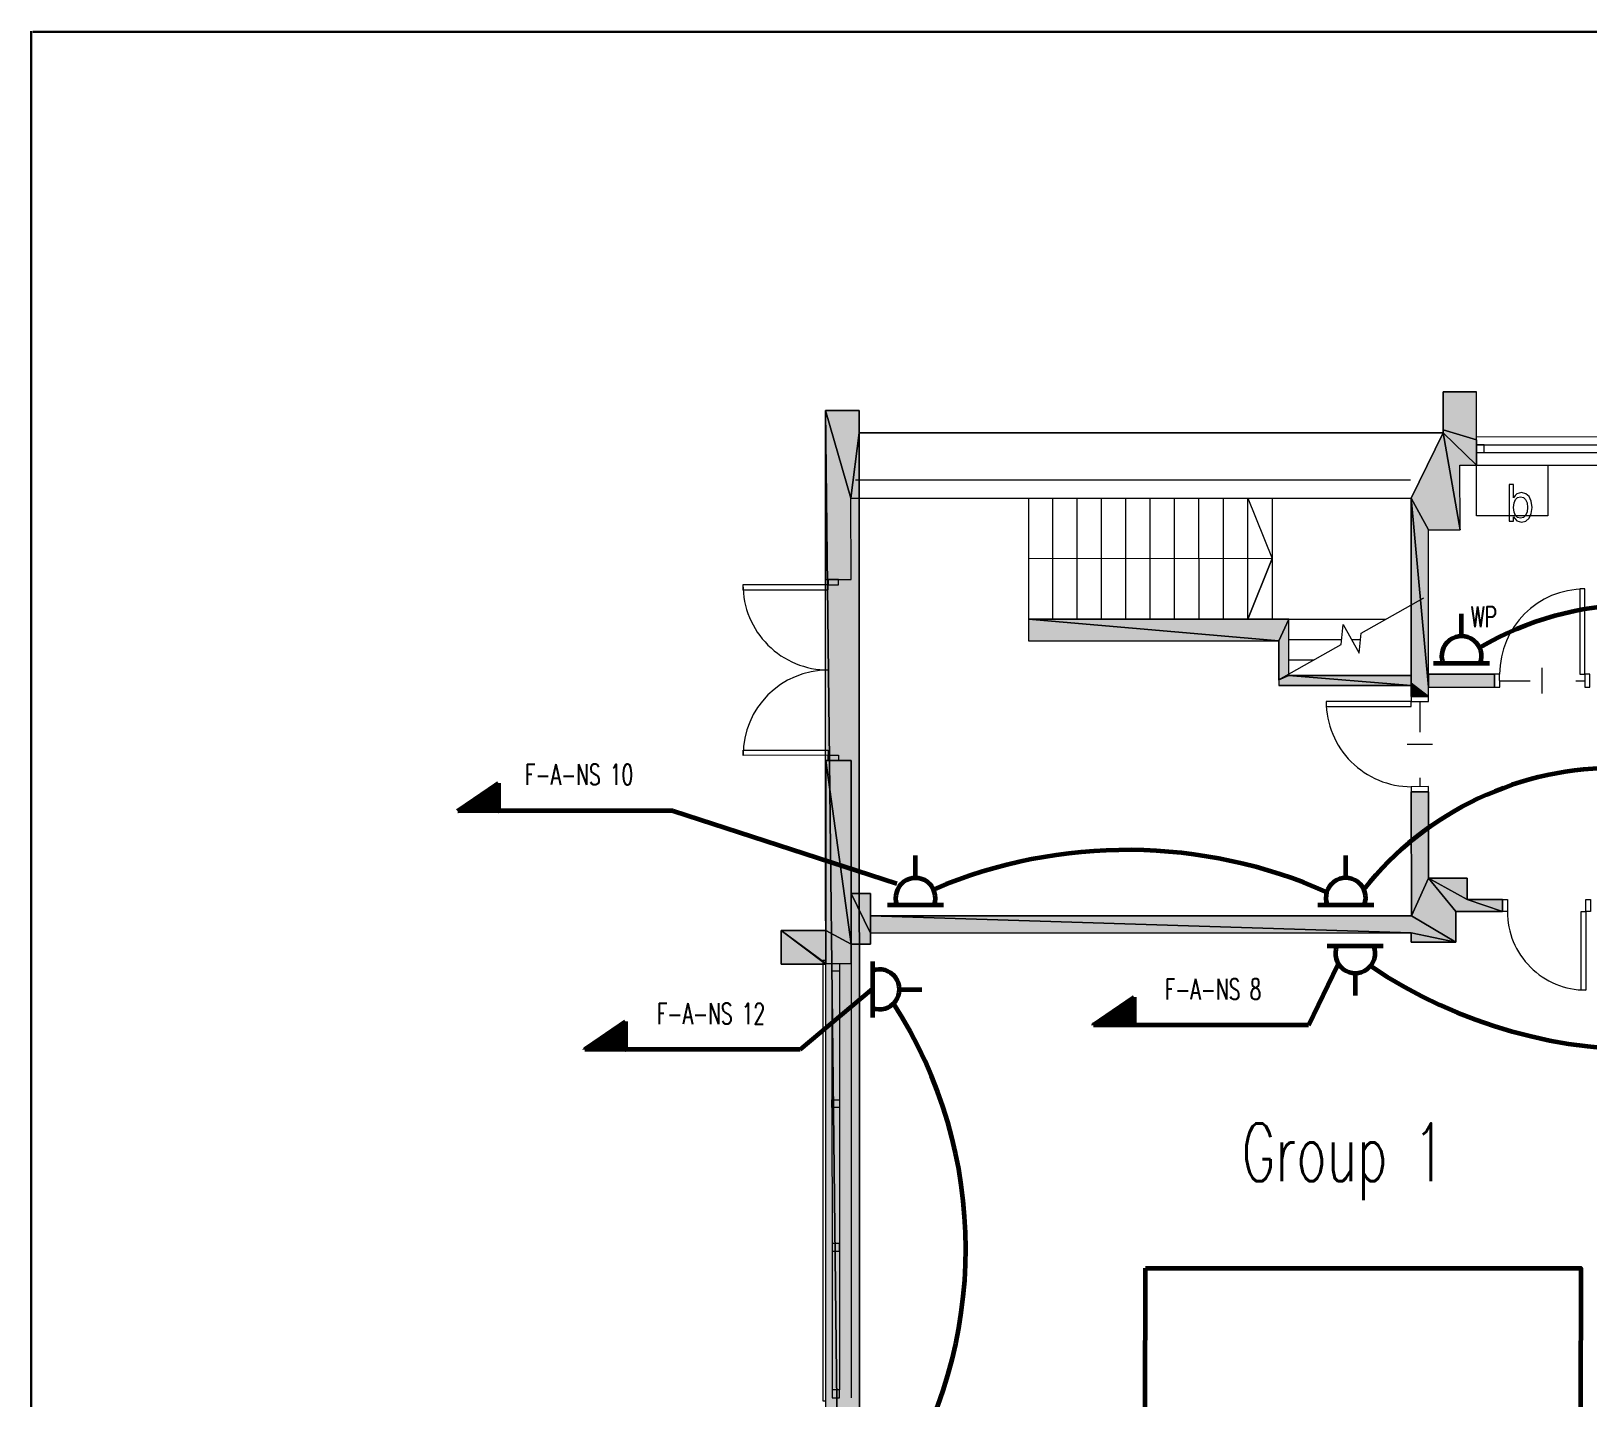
# Model space of a CAD drawing. Extents: x 96344 to 218910, y 99815 to 249769.
# Drawn here: x 96441 to 111768, y 122529 to 135983 of the extents above; entities that cross this region are included whole.
import ezdxf

# ---------------------------------------------------------------- set-up
doc = ezdxf.new("R2010")
doc.units = 0
doc.header["$LTSCALE"] = 25
doc.header["$MEASUREMENT"] = 0
doc.linetypes.add('DASHSPACE', pattern=[30, 12, -18])
for name, color, linetype, lineweight in [('frame', 170, 'Continuous', 30), ('sockets', 1, 'Continuous', 60), ('wiring', 3, 'Continuous', 60), ('www.cadblocksfree.com', 7, 'Continuous', 9)]:
    doc.layers.add(name, color=color, linetype=linetype, lineweight=lineweight)
doc.layers.add('TEXT', color=3, linetype='Continuous')
doc.styles.add('ROMDIM', font='romans.shx', dxfattribs={"width": 0.65})

# ---------------------------------------------------------------- blocks, each defined once
blk = doc.blocks.new('E-S03')
at = {"layer": 'sockets', "color": 4, "linetype": 'Continuous'}
blk.add_line((-2.853041976538851e-10, 303.5822377014583), (-2.853041976538851e-10, 483.5822377014583), dxfattribs=at)
at = {"layer": 'sockets', "color": 0, "linetype": 'Continuous'}
blk.add_line((-224.9223381104705, 87.58223770145833), (224.9223381104587, 87.58223770145833), dxfattribs=at)
blk.add_arc((-2.853041976538851e-10, 143.5348527414734), 160.0473849599849, 339.5371298926158, 200.4628701073836, dxfattribs=at)
blk = doc.blocks.new('power switch')
at = {"layer": 'sockets', "xscale": 1.225727712499896, "yscale": 1.22572771995423, "zscale": 1.225727718463246, "rotation": 270}
blk.add_blockref('E-S03', (104738.9575617199, 126550.3999091191), dxfattribs=at)
blk = doc.blocks.new('arrow')
at = {"layer": 'wiring'}
h = blk.add_hatch(dxfattribs=at)
h.set_pattern_fill('ANSI32', color=256, scale=0.3)
h.set_pattern_definition([(44.99999999999999, (85400.4857422406, 84737.41811005224), (-0.07954951288348659, 0.07954951288348658), []), (44.99999999999999, (85400.53877524911, 84737.41811005224), (-0.07954951288348659, 0.07954951288348658), [])])
h.paths.add_polyline_path([(121691.3934345346, 121323.8374479945), (121291.6910935773, 121050.7278367757), (121691.3934345346, 121050.7278367757)])
for p, q in [((123694.2610722184, 121638.9638996161), (123410.262001876, 121050.7278367757)), ((121291.6910935773, 121050.7278367757), (121691.3934345346, 121323.8374479945)), ((121691.3934345346, 121323.8374479945), (121691.3934345346, 121050.6798502934)), ((123410.5861186952, 121050.7278367757), (121291.6910935773, 121050.7278367757))]:
    blk.add_line(p, q, dxfattribs=at)

msp = doc.modelspace()

# ---------------------------------------------------------------- hatches: boundary and pattern name
at = {"layer": 'wiring'}
h = msp.add_hatch(dxfattribs=at)
h.set_pattern_fill('ANSI32', color=256, scale=0.3)
h.set_pattern_definition([(44.99999999999999, (64750.72924611422, 91993.18217819737), (-0.07954951288348659, 0.07954951288348658), []), (44.99999999999999, (64750.78227912272, 91993.18217819737), (-0.07954951288348659, 0.07954951288348658), [])])
h.paths.add_polyline_path([(101041.6369384082, 128579.6015161396), (100641.9345974509, 128306.4919049208), (101041.6369384082, 128306.4919049208)])
h = msp.add_hatch(dxfattribs=at)
h.set_pattern_fill('ANSI32', color=256, scale=0.3)
h.set_pattern_definition([(44.99999999999999, (66000.4709784536, 89645.92934717139), (-0.07954951288348659, 0.07954951288348658), []), (44.99999999999999, (66000.5240114621, 89645.92934717139), (-0.07954951288348659, 0.07954951288348658), [])])
h.paths.add_polyline_path([(102291.3786707476, 126232.3486851136), (101891.6763297903, 125959.2390738948), (102291.3786707476, 125959.2690424313)])

# ---------------------------------------------------------------- linework, layer by layer
at = {"layer": 'frame', "lineweight": 30}
for p, q in [((96440.68291953005, 135982.8086686466), (96440.68291953005, 99814.53880783383)), ((154478.086888988, 135975.9558889229), (96458.01699147091, 135975.9558889043))]:
    msp.add_line(p, q, dxfattribs=at)
at = {"layer": 'wiring'}
for p, q in [((100641.9345974509, 128306.4919049208), (101041.6369384082, 128579.6015161396)), ((101041.6369384082, 128579.6015161396), (101041.6369384082, 128306.4439184386)), ((102760.8296225689, 128306.4919049208), (100641.9345974509, 128306.4919049208)), ((102760.7962929754, 128306.5032625084), (104964.1908756546, 127591.5163590705)), ((104724.333916299, 126555.0100418709), (104012.2123579213, 125959.3858980032)), ((101891.6763297903, 125959.2390738948), (102291.3786707476, 126232.3486851136)), ((102291.3786707476, 126232.3486851136), (102291.3786707476, 125959.1910874126)), ((104012.312289818, 125959.3980731039), (101891.6763297903, 125959.2390738948))]:
    msp.add_line(p, q, dxfattribs=at)
for centre, radius, start, end in [((112230.0342756268, 127354.3686131541), 2978.566620601824, 59.27243858155636, 120.8727544858439), ((112033.1188048026, 125575.6791743778), 3153.5006733551, 88.92308220840584, 141.6098583315735), ((107232.0809970115, 123048.9517824036), 4873.441984671988, 66.11736358350491, 112.9133901108473), ((112319.1742923952, 130773.5241296809), 4815.496858496605, 236.0169622935631, 308.6044706650787), ((101193.0927446196, 123995.7883393324), 4450.038084129908, 327.197612444371, 32.87029114949141)]:
    msp.add_arc(centre, radius, start, end, dxfattribs=at)
at = {"layer": 'www.cadblocksfree.com', "lineweight": 9}
for p, q in [((110672.5303228637, 132430.7134240865), (110342.5354929809, 132430.6228821905)), ((110342.5354929809, 132430.6228821905), (110672.5303228637, 132430.7134240865)), ((110672.5303228637, 132430.7134240865), (110342.5354929809, 132430.6228821905)), ((110342.5354929809, 132430.6228821905), (110342.6570784532, 132056.9475772692)), ((110342.6469453145, 132029.6341316538), (110342.5354929809, 132430.6228821905)), ((110342.5354929809, 132430.6228821905), (110342.6469453145, 132029.6341316538)), ((110342.6469453145, 132029.6341316538), (110342.5354929809, 132430.6228821905)), ((110672.6659501057, 131960.7356879909), (110672.5303228637, 132430.7134240865)), ((110672.7246520037, 131710.727499216), (110672.5303228637, 132430.7134240865)), ((104592.5775516049, 132248.1454500862), (104262.582721722, 132248.0549081901)), ((104262.582721722, 132248.0549081901), (104592.5775516049, 132248.1454500862)), ((104592.5775516049, 132248.1454500862), (104262.582721722, 132248.0549081901)), ((104262.582721722, 132248.0549081901), (104263.0330756505, 130584.0698030904)), ((104512.8033002987, 131384.1113188383), (104262.582721722, 132248.0549081901)), ((104262.582721722, 132248.0549081901), (104512.8033002987, 131384.1113188383)), ((104600.3805132675, 102059.1391877044), (104262.582721722, 132248.0549081901)), ((104262.582721722, 132248.0549081901), (104600.3805132675, 102059.1391877044)), ((104270.4626087284, 101839.0790984876), (104262.582721722, 132248.0549081901)), ((104262.582721722, 132248.0549081901), (104263.0330756505, 130584.0698030904)), ((104592.6662719374, 132028.1656548941), (104592.5775516049, 132248.1454500862)), ((104592.5775516049, 132248.1454500862), (104592.6662719374, 132028.1656548941)), ((104592.5775516049, 132248.1454500862), (104592.6662719374, 132028.1656548941)), ((104592.5775516049, 132248.1454500862), (104592.6662719374, 132028.1656548941)), ((104592.6662719374, 132028.1656548941), (104512.8033002987, 131384.1113188383)), ((104512.8033002987, 131384.1113188383), (104592.6662719374, 132028.1656548941)), ((110342.6469453145, 132029.6341316538), (104592.6662719374, 132028.1656548941)), ((104592.6662719374, 132028.1656548941), (110342.6469453145, 132029.6341316538)), ((104592.6662719374, 132028.1656548941), (110342.6469453145, 132029.6341316538)), ((104600.3805132675, 102059.1391877044), (104592.6662719374, 132028.1656548941)), ((104592.6662719374, 132028.1656548941), (104600.3805132675, 102059.1391877044)), ((105047.7600387008, 132028.2755908429), (106099.2033578023, 132028.5523573234)), ((110342.6469453145, 132029.6341316538), (110028.9428814665, 131385.5703892189)), ((110028.9428814665, 131385.5703892189), (110342.6469453145, 132029.6341316538)), ((110342.6570784532, 132056.9475772692), (110342.6469453145, 132029.6341316538)), ((110509.0242236821, 131073.692100122), (110342.6469453145, 132029.6341316538)), ((110342.6469453145, 132029.6341316538), (110672.7246520037, 131710.727499216)), ((110342.6469453145, 132029.6341316538), (110509.0242236821, 131073.692100122)), ((110672.7246520037, 131710.727499216), (110342.6469453145, 132029.6341316538)), ((110342.6570784532, 132056.9475772692), (110672.6659501057, 131960.7356879909)), ((110672.6659501057, 131960.7356879909), (110342.6570784532, 132056.9475772692)), ((110672.6598756238, 131950.7228075062), (110672.7246520037, 131710.727499216)), ((110672.7246520037, 131710.727499216), (110672.6659501057, 131960.7356879909)), ((110672.6659501057, 131960.7356879909), (110672.7246520037, 131710.727499216)), ((110672.6765691814, 131910.7184655222), (115777.6838092852, 131912.040832487)), ((110672.7216942917, 131835.7500596452), (115777.6879429101, 131837.0252466552)), ((110508.8619617698, 131710.6898787367), (110672.7246520037, 131710.727499216)), ((110508.8619617698, 131710.6898787367), (110672.7246520037, 131710.727499216)), ((110509.0242236821, 131073.692100122), (110508.8619617698, 131710.6898787367)), ((110509.0242236821, 131073.692100122), (110508.8619617698, 131710.6898787367)), ((110672.7246520037, 131710.727499216), (115852.7254350792, 131712.0524526884)), ((104557.7731825815, 131564.4459604868), (110021.9613761179, 131565.8361890342)), ((104512.8033002987, 131384.1113188383), (110028.9428814665, 131385.5703892189)), ((104512.8033002987, 131384.1113188383), (110028.9428814665, 131385.5703892189)), ((104513.0192215653, 130584.1269578711), (104512.8033002987, 131384.1113188383)), ((104513.0192215653, 130584.1269578711), (104512.8033002987, 131384.1113188383)), ((106258.9255808673, 131384.5672402668), (106259.2555372492, 130194.6035793007)), ((106499.2523926567, 130194.6463128207), (106498.9516327715, 131384.6674016129)), ((106739.2374530755, 130194.699294212), (106738.948488179, 131384.7101351329)), ((106979.2635049797, 130194.7994555581), (106978.9335485978, 131384.7631165241)), ((107219.2603603872, 130194.842189078), (107218.9186090166, 131384.8160979155)), ((107459.245420806, 130194.8951704694), (107458.9564559095, 131384.9060113902)), ((107699.2304812248, 130194.9481518607), (107698.9415163283, 131384.9589927815)), ((107939.2683281177, 130195.0380653354), (107938.9265767471, 131385.0119741728)), ((108179.2533885365, 130195.0910467267), (108178.9644236399, 131385.1018876475)), ((108419.2384489553, 130195.144028118), (108418.9494840588, 131385.1548690388)), ((108418.9494840588, 131385.1548690388), (108659.0849244202, 130790.1973060341)), ((108658.9345444776, 131385.2078504302), (108659.2353043628, 130195.186761638)), ((110028.9428814665, 131385.5703892189), (110029.4108708395, 129563.8460663519)), ((110199.4235917521, 129523.600977713), (110028.9428814665, 131385.5703892189)), ((110028.9428814665, 131385.5703892189), (110199.4235917521, 129523.600977713)), ((110199.0315647912, 131073.6099050047), (110028.9428814665, 131385.5703892189)), ((110028.9428814665, 131385.5703892189), (110199.0315647912, 131073.6099050047)), ((110029.4498524614, 129433.5761413376), (110028.9428814665, 131385.5703892189)), ((110199.0315647912, 131073.6099050047), (110509.0242236821, 131073.692100122)), ((110199.0315647912, 131073.6099050047), (110509.0242236821, 131073.692100122)), ((110199.3913805496, 129653.6166362785), (110199.0315647912, 131073.6099050047)), ((110199.3913805496, 129653.6166362785), (110199.0315647912, 131073.6099050047)), ((108659.0849244202, 130790.1973060341), (106259.1169522953, 130789.6038758255)), ((108659.0849244202, 130790.1973060341), (108419.2384489553, 130195.144028118)), ((108419.2384489553, 130195.144028118), (108659.0849244202, 130790.1973060341)), ((104263.0330756505, 130584.0698030904), (104513.0192215653, 130584.1269578711)), ((104263.0330756505, 130584.0698030904), (104513.0192215653, 130584.1269578711)), ((104289.090449449, 130533.9424668057), (104389.3540237407, 130534.0130139794)), ((108724.2569583352, 130195.2426025823), (106259.2555372492, 130194.6035793007)), ((106259.2555372492, 130194.6035793007), (108824.2268218099, 130195.2371565217)), ((106259.2555372492, 130194.6035793007), (108724.328220166, 129980.2456576551)), ((108724.328220166, 129980.2456576551), (106259.2555372492, 130194.6035793007)), ((106259.2555372492, 130194.6035793007), (106259.32679908, 129979.6066343736)), ((106259.2555372492, 130194.6035793007), (106259.32679908, 129979.6066343736)), ((108824.2268218099, 130195.2371565217), (108724.2569583352, 130195.2426025823)), ((108824.2268218099, 130195.2371565217), (108724.328220166, 129980.2456576551)), ((108724.328220166, 129980.2456576551), (108824.2268218099, 130195.2371565217)), ((108824.2268218099, 130195.2371565217), (109782.8910898885, 130195.4813585699)), ((108824.4042384493, 129654.5992369074), (108824.2268218099, 130195.2371565217)), ((108824.4132946689, 129640.267886193), (108824.2268218099, 130195.2371565217)), ((106259.32679908, 129979.6066343736), (108724.328220166, 129980.2456576551)), ((106259.32679908, 129979.6066343736), (108724.328220166, 129980.2456576551)), ((108724.328220166, 129980.2456576551), (108724.4087151592, 129598.1609945114)), ((108724.3907886948, 129593.2088878605), (108724.328220166, 129980.2456576551)), ((108724.328220166, 129980.2456576551), (108724.4000878829, 129540.2122031041)), ((108824.2866996209, 129995.2359423442), (109345.0019189293, 129995.3773628255)), ((109440.9147322599, 129995.4194371916), (109529.7838795222, 129995.4544711633)), ((108824.3465774319, 129795.2347281668), (109073.7975062368, 129795.3429235714)), ((108724.4087151592, 129598.1609945114), (108724.4000878829, 129540.2122031041)), ((108724.4000878829, 129540.2122031041), (110029.4277623848, 129540.5660809033)), ((110029.4277623848, 129540.5660809033), (108724.4000878829, 129540.2122031041)), ((108724.4087151592, 129598.1609945114), (108824.4042384493, 129654.5992369074)), ((108824.4042384493, 129654.5992369074), (108724.4087151592, 129598.1609945114)), ((108824.4132946689, 129640.267886193), (108724.4087151592, 129598.1609945114)), ((108724.4087151592, 129598.1609945114), (108824.4132946689, 129640.267886193)), ((110029.3773277366, 129640.5430980147), (108824.4132946689, 129640.267886193)), ((108824.4132946689, 129640.267886193), (110029.3773277366, 129640.5430980147)), ((108824.4132946689, 129640.267886193), (110029.4277623848, 129540.5660809033)), ((110029.4277623848, 129540.5660809033), (108824.4132946689, 129640.267886193)), ((110029.4108708395, 129563.8460663519), (110029.3773277366, 129640.5430980147)), ((110029.4277623848, 129540.5660809033), (110029.4108708395, 129563.8460663519)), ((110029.4108708395, 129563.8460663519), (110199.4391093968, 129433.5896611316)), ((110199.4391093968, 129433.5896611316), (110029.4108708395, 129563.8460663519)), ((110029.4108708395, 129563.8460663519), (110029.4277623848, 129540.5660809033)), ((110029.4277623848, 129540.5660809033), (110199.4391093968, 129433.5896611316)), ((110199.4391093968, 129433.5896611316), (110029.4277623848, 129540.5660809033)), ((110029.4277623848, 129540.5660809033), (110029.4498524614, 129433.5761413376)), ((110849.3917498081, 129653.7832988099), (110199.3913805496, 129653.6166362785)), ((110199.3913805496, 129653.6166362785), (110849.3917498081, 129653.7832988099)), ((110199.4235917521, 129523.600977713), (110199.3913805496, 129653.6166362785)), ((110199.3913805496, 129653.6166362785), (110199.4235917521, 129523.600977713)), ((110199.4235917521, 129523.600977713), (110849.4239610105, 129523.7676402444)), ((110199.4235917521, 129523.600977713), (110849.4239610105, 129523.7676402444)), ((110199.4391093968, 129433.5896611316), (110199.4235917521, 129523.600977713)), ((110199.4391093968, 129433.5896611316), (110199.4235917521, 129523.600977713)), ((110849.4239610105, 129523.7676402444), (110849.3917498081, 129653.7832988099)), ((110849.3917498081, 129653.7832988099), (110849.4239610105, 129523.7676402444)), ((110899.4293884905, 129523.7885071915), (110899.3971772881, 129653.804165757)), ((111737.3840393794, 129653.9959593319), (111737.4044555931, 129523.9905486378)), ((110029.4498524614, 129433.5761413376), (110199.4391093968, 129433.5896611316)), ((110029.4498524614, 129433.5761413376), (110199.4391093968, 129433.5896611316)), ((110029.4604715371, 129383.5589188689), (110199.4789249693, 129383.629866489)), ((104513.4820993881, 128804.1356027739), (104263.4959534733, 128804.0784479932)), ((104263.4959534733, 128804.0784479932), (104513.4820993881, 128804.1356027739)), ((104263.4959534733, 128804.0784479932), (104513.9677452505, 126994.1527861774)), ((104513.9677452505, 126994.1527861774), (104263.4959534733, 128804.0784479932)), ((104263.4959534733, 128804.0784479932), (104263.9319296316, 127129.0941402271)), ((104263.4959534733, 128804.0784479932), (104263.9898665856, 126844.0644597332)), ((104263.4966914109, 128807.2240052897), (104263.9898665856, 126844.0644597332)), ((104289.5607036669, 128854.2090794809), (104389.7832864732, 128854.2324466998)), ((104513.809349969, 127494.1219837723), (104513.4820993881, 128804.1356027739)), ((104513.4820993881, 128804.1356027739), (104513.809349969, 127494.1219837723)), ((110199.6635649075, 128545.587123689), (110029.6743079721, 128545.573603895)), ((110199.70338048, 128495.6273290464), (110029.6849270478, 128495.5563814263)), ((110199.70338048, 128495.6273290464), (110029.6849270478, 128495.5563814263)), ((110029.6849270478, 128495.5563814263), (110029.996659984, 127275.5540790061)), ((110029.996659984, 127275.5540790061), (110029.6849270478, 128495.5563814263)), ((110199.9299208224, 127645.6257456105), (110199.70338048, 128495.6273290464)), ((110199.70338048, 128495.6273290464), (110199.9299208224, 127645.6257456105)), ((104263.9319296316, 127129.0941402271), (104263.8084513535, 127619.0976372921)), ((110199.9299208224, 127645.6257456105), (110029.996659984, 127275.5540790061)), ((110029.996659984, 127275.5540790061), (110199.9299208224, 127645.6257456105)), ((110579.8891866999, 127645.6899744989), (110199.9299208224, 127645.6257456105)), ((110199.9299208224, 127645.6257456105), (110579.8891866999, 127645.6899744989)), ((110468.8635160714, 127315.7600193342), (110199.9299208224, 127645.6257456105)), ((110199.9299208224, 127645.6257456105), (110468.8635160714, 127315.7600193342)), ((110579.9839815144, 127435.7230597915), (110199.9299208224, 127645.6257456105)), ((110199.9299208224, 127645.6257456105), (110579.9839815144, 127435.7230597915)), ((110579.9839815144, 127435.7230597915), (110579.8891866999, 127645.6899744989)), ((110579.8891866999, 127645.6899744989), (110579.9839815144, 127435.7230597915)), ((104704.9705965949, 127494.2038047044), (104513.809349969, 127494.1219837723)), ((104513.809349969, 127494.1219837723), (104704.9705965949, 127494.2038047044)), ((104513.9677452505, 126994.1527861774), (104513.809349969, 127494.1219837723)), ((104513.809349969, 127494.1219837723), (104513.9677452505, 126994.1527861774)), ((104703.9148130117, 127104.1645503463), (104513.809349969, 127494.1219837723)), ((104513.809349969, 127494.1219837723), (104703.9148130117, 127104.1645503463)), ((104705.0065304535, 127274.1870774289), (104704.9705965949, 127494.2038047044)), ((104704.9705965949, 127494.2038047044), (104705.0065304535, 127274.1870774289)), ((110928.8521551761, 127435.809174062), (110579.9839815144, 127435.7230597915)), ((110579.9839815144, 127435.7230597915), (110928.8521551761, 127435.809174062)), ((110928.8842523911, 127315.8945674213), (110579.9839815144, 127435.7230597915)), ((110579.9839815144, 127435.7230597915), (110928.8842523911, 127315.8945674213)), ((110928.8842523911, 127315.8945674213), (110928.8521551761, 127435.809174062)), ((110928.8521551761, 127435.809174062), (110928.8842523911, 127315.8945674213)), ((110974.971268873, 127435.8120148058), (110975.0033660879, 127315.8974081651)), ((111747.9977707034, 127316.0907886219), (111747.9656734885, 127436.0053952625)), ((104699.9795944684, 127274.1665246925), (110029.996659984, 127275.5540790061)), ((104703.9148130117, 127104.1645503463), (104705.0065304535, 127274.1870774289)), ((104705.0065304535, 127274.1870774289), (104703.9148130117, 127104.1645503463)), ((110029.996659984, 127275.5540790061), (104705.0065304535, 127274.1870774289)), ((104705.0065304535, 127274.1870774289), (110028.9459340276, 127105.5787318783)), ((110028.9459340276, 127105.5787318783), (104705.0065304535, 127274.1870774289)), ((110468.9328370453, 127015.7346080906), (110029.996659984, 127275.5540790061)), ((110029.996659984, 127275.5540790061), (110468.9328370453, 127015.7346080906)), ((110468.8635160714, 127315.7600193342), (110928.8842523911, 127315.8945674213)), ((110928.8842523911, 127315.8945674213), (110468.8635160714, 127315.7600193342)), ((110468.9328370453, 127015.7346080906), (110468.8635160714, 127315.7600193342)), ((110468.8635160714, 127315.7600193342), (110468.9328370453, 127015.7346080906)), ((104263.9319296316, 127129.0941402271), (103823.9251592926, 127128.9576910474)), ((103823.9251592926, 127128.9576910474), (104263.9319296316, 127129.0941402271)), ((103823.9251592926, 127128.9576910474), (104263.9997897238, 126804.3143841981)), ((104263.9997897238, 126804.3143841981), (103823.9251592926, 127128.9576910474)), ((103823.9251592926, 127128.9576910474), (104264.0122236563, 126799.0875153555)), ((104264.0122236563, 126799.0875153555), (103823.9251592926, 127128.9576910474)), ((103823.9251592926, 127128.9576910474), (103824.0054533173, 126798.9510661758)), ((103824.0054533173, 126798.9510661758), (103823.9251592926, 127128.9576910474)), ((104263.9898665856, 126844.0644597332), (104263.9319296316, 127129.0941402271)), ((104263.9319296316, 127129.0941402271), (104263.9997897238, 126804.3143841981)), ((104513.9677452505, 126994.1527861774), (104263.9319296316, 127129.0941402271)), ((104263.9319296316, 127129.0941402271), (104513.9677452505, 126994.1527861774)), ((110028.9459340276, 127105.5787318783), (104698.928868512, 127104.1911775647)), ((104700.0576957252, 127104.203951969), (110028.9459340276, 127105.5787318783)), ((104703.9148130117, 127104.1645503463), (110028.9459340276, 127105.5787318783)), ((104703.9473781893, 126994.1849006216), (104703.9148130117, 127104.1645503463)), ((104703.9148130117, 127104.1645503463), (104703.9473781893, 126994.1849006216)), ((110028.9459340276, 127105.5787318783), (110468.9328370453, 127015.7346080906)), ((110468.9328370453, 127015.7346080906), (110028.9459340276, 127105.5787318783)), ((110028.9459340276, 127105.5787318783), (110028.955263203, 127015.655586737)), ((110028.955263203, 127015.655586737), (110028.9459340276, 127105.5787318783)), ((104513.9677452505, 126994.1527861774), (104703.9473781893, 126994.1849006216)), ((104703.9473781893, 126994.1849006216), (104513.9677452505, 126994.1527861774)), ((104513.9859356387, 126804.3715389788), (104513.9677452505, 126994.1527861774)), ((104513.9677452505, 126994.1527861774), (104513.9859356387, 126804.3715389788)), ((110028.955263203, 127015.655586737), (110468.9328370453, 127015.7346080906)), ((110468.9328370453, 127015.7346080906), (110028.955263203, 127015.655586737)), ((103824.0054533173, 126798.9510661758), (104264.0122236563, 126799.0875153555)), ((104264.0122236563, 126799.0875153555), (103824.0054533173, 126798.9510661758)), ((104263.9997897238, 126804.3143841981), (104263.9898665856, 126844.0644597332)), ((104263.9997897238, 126804.3143841981), (104513.9859356387, 126804.3715389788)), ((104263.9997897238, 126804.3143841981), (104513.9859356387, 126804.3715389788)), ((104325.135129913, 126804.352198939), (104326.2229344896, 122609.1105837869)), ((104400.116877896, 126804.3650333179), (104401.2164774613, 122609.1131702946)), ((104513.9859356387, 126804.3715389788), (104515.0953323419, 122529.1314877301))]:
    msp.add_line(p, q, dxfattribs=at)
at = {"layer": 'www.cadblocksfree.com', "linetype": 'DASHSPACE', "lineweight": 9}
for p, q in [((111318.4506631323, 129463.9168527873), (111318.3509697489, 129713.8778616074)), ((110899.407385395, 129588.8014604099), (111737.3942474862, 129588.9932539848)), ((110114.4433050162, 129383.5759266372), (110114.6689364398, 128545.580363792)), ((109989.5894410076, 128964.5680338659), (110239.5755869224, 128964.6251886467))]:
    msp.add_line(p, q, dxfattribs=at)
at = {"layer": 'www.cadblocksfree.com', "lineweight": 9, "ltscale": 0.3582838393931723}
msp.add_line((108824.4132946689, 129640.267886193), (108824.4042384493, 129654.5992369074), dxfattribs=at)
at = {"layer": 'www.cadblocksfree.com', "lineweight": 9, "ltscale": 0.1306720907940942}
msp.add_line((104264.0122236563, 126799.0875153555), (104263.9997897238, 126804.3143841981), dxfattribs=at)
at = {"layer": 'www.cadblocksfree.com', "lineweight": 9}
for points in [[(110672.6838195763, 131970.7383206043), (110672.6549770548, 131990.7169016189), (115852.6439651415, 131992.0521029626)], [(108721.4027816407, 129596.4880222047), (109340.5128848104, 129945.8750034631), (109358.2909610526, 130141.8450860193), (109517.4535806982, 129859.786415244), (109535.2316569404, 130055.7564978002), (110154.34176011, 130405.1434790585)], [(104263.9997897238, 126804.3143841981), (104263.9770216842, 126834.3058456974), (104234.0147566816, 126834.3405054839), (104236.2575251918, 122499.0831256861), (104266.2197901945, 122499.0484658997), (104266.2380136402, 122529.0871073537)]]:
    msp.add_lwpolyline(points, dxfattribs=at)
for points in [[(110672.6765691814, 131910.7184655222), (110672.7216942917, 131835.7500596452), (110747.7034422748, 131835.7628940241), (110747.6583171645, 131910.7312999011)], [(110672.7246520037, 131710.727499216), (111372.7304487422, 131710.9150286946), (111372.8478525384, 131210.8986511449), (110672.8420557999, 131210.7111216664)], [(111036.0689993224, 131201.3024768365), (111068.8644051479, 131162.4801189988), (111113.7444743282, 131149.8776585977), (111156.1111632647, 131159.4745227404), (111189.8898083047, 131188.2277106514), (111211.059975664, 131234.1244592207), (111219.1098679742, 131295.1462925149), (111211.02775771, 131356.1711341805), (111189.3319784423, 131401.5568357044), (111156.0342499337, 131429.7832346762), (111113.673574737, 131439.8655845287), (111069.2952230317, 131426.7383568338), (111051.1399051841, 131410.5949346184), (111036.0231348065, 131388.913708782), (111035.9847066379, 131521.5428017688), (110991.6074153453, 131521.5376120384), (110991.703153537, 131159.4346241441), (111036.0804448296, 131159.4398138744)], [(111173.7271603872, 131295.1452969877), (111168.6974976235, 131249.7556200621), (111155.0854297279, 131216.4591199441), (111133.4032970221, 131196.2802644822), (111106.1716678899, 131189.7199291675), (111076.4114858122, 131196.2646843962), (111054.7217435199, 131216.4341559247), (111041.1015823365, 131249.2148547755), (111036.5487752117, 131295.1059957077), (111041.0772042018, 131340.4964887509), (111054.6837188234, 131373.2803468859), (111076.3705461265, 131392.9583553535), (111106.1197948954, 131400.0221281272), (111133.3491607179, 131392.9647024186), (111155.0491508815, 131372.8070258789), (111168.6722608121, 131340.0237650602)], [(103449.2272212257, 130483.6342365193), (104289.1072569941, 130483.8370728969), (104289.090449449, 130533.9424668057), (103449.2104136806, 130533.7396304281)], [(104289.090449449, 130533.9424668057), (104389.3540237407, 130534.0130139794), (104389.3372161955, 130584.1184078882), (104289.1146333893, 130584.0950406693)], [(111687.1529804757, 130491.97065523), (111687.3786118993, 129653.9750923848), (111737.3840393794, 129653.9959593319), (111737.1584079557, 130491.9915221771)], [(110849.3917498081, 129653.7832988099), (110849.4239610105, 129523.7676402444), (110899.4293884905, 129523.7885071915), (110899.3971772881, 129653.804165757)], [(111737.3840393794, 129653.9959593319), (111737.4044555931, 129523.9905486378), (111787.4098830731, 129524.0114155849), (111787.3894668594, 129654.016826279)], [(109191.472433533, 129333.3601506965), (110029.4592956242, 129333.5519442715), (110029.4604715371, 129383.5589188689), (109191.4736094459, 129383.3671252939)], [(110029.4604715371, 129383.5589188689), (110199.4789249693, 129383.629866489), (110199.4391093968, 129433.5896611316), (110029.4498524614, 129433.5761413376)], [(103449.622868868, 128904.0644570574), (104289.5438961218, 128904.3144733897), (104289.5607036669, 128854.2090794809), (103449.6396764131, 128853.9590631486)], [(104289.5607036669, 128854.2090794809), (104389.7832864732, 128854.2324466998), (104389.8000940184, 128804.127052791), (104289.5365197267, 128804.0565056174)], [(110029.6849270478, 128495.5563814263), (110199.70338048, 128495.6273290464), (110199.6635649075, 128545.587123689), (110029.6743079721, 128545.573603895)], [(110928.8842523911, 127315.8945674213), (110928.8521551761, 127435.809174062), (110974.971268873, 127435.8120148058), (110975.0033660879, 127315.8974081651)], [(111747.9977707034, 127316.0907886219), (111747.9656734885, 127436.0053952625), (111794.0729921966, 127436.0184838776), (111794.1050894116, 127316.103877237)], [(111702.0940803234, 126543.0950903799), (111701.8786570066, 127316.0879478781), (111747.9977707034, 127316.0907886219), (111748.2013990315, 126543.108178995)], [(104325.135129913, 126804.352198939), (104400.116877896, 126804.3650333179), (104400.121011521, 126729.3494474862), (104325.1392635379, 126729.3366131072)], [(104325.4807059143, 125463.9370048517), (104400.474248886, 125463.9395913593), (104400.4783825109, 125388.9240055275), (104325.4848395392, 125388.9214190199)], [(104325.8378278845, 123974.232942705), (104400.8723623416, 123974.2827091673), (104400.8272372313, 124049.2511150443), (104325.8336942596, 124049.2485285367)], [(104326.2445266163, 122529.1121476902), (104401.238069588, 122529.1147341979), (104401.2164774613, 122609.1131702946), (104326.2229344896, 122609.1105837869)]]:
    msp.add_lwpolyline(points, close=True, dxfattribs=at)
at = {"layer": 'www.cadblocksfree.com', "lineweight": 60}
msp.add_lwpolyline([(107410.970025206, 123804.551792455), (111698.1140571272, 123804.551792455), (111657.2182026416, 105298.7135072753), (107370.0741707204, 105298.7135072753)], close=True, dxfattribs=at)
at = {"layer": 'www.cadblocksfree.com', "lineweight": 9}
for centre, radius, start, end in [((104289.090449449, 130533.9424668057), 839.8873901367186, 180.014817938822, 270.0148309155148), ((111737.3840393794, 129653.9959593319), 837.9999999999999, 90.01482226438641, 180.014817938822), ((104289.5607036669, 128854.2090794809), 839.8873901367186, 90.01482226438641, 180.014817938822), ((110029.4604715371, 129383.5589188689), 837.9999999999999, 180.014817938822, 270.0148309155148), ((111747.9977707034, 127316.0907886219), 772.9999999999999, 180.014817938822, 270.0148309155148)]:
    msp.add_arc(centre, radius, start, end, dxfattribs=at)
for points in [[(110672.6659501057, 131960.7356879909), (110672.5303228637, 132430.7134240865), (110342.6570784532, 132056.9475772692), (110342.5354929809, 132430.6228821905)], [(104262.582721722, 132248.0549081901), (104512.8033002987, 131384.1113188383), (104592.5775516049, 132248.1454500862), (104592.6662719374, 132028.1656548941)], [(104262.582721722, 132248.0549081901), (104592.5775516049, 132248.1454500862), (104600.3805132675, 102059.1391877044), (104592.6662719374, 132028.1656548941)], [(104262.582721722, 132248.0549081901), (104263.0330756505, 130584.0698030904), (104512.8033002987, 131384.1113188383), (104513.0192215653, 130584.1269578711)], [(104262.582721722, 132248.0549081901), (104600.3805132675, 102059.1391877044), (104270.4626087284, 101839.0790984876), (104600.4692336, 101839.1593925123)], [(110028.9428814665, 131385.5703892189), (110199.0315647912, 131073.6099050047), (110342.6469453145, 132029.6341316538), (110509.0242236821, 131073.692100122)], [(110672.6659501057, 131960.7356879909), (110342.6570784532, 132056.9475772692), (110672.7246520037, 131710.727499216), (110342.6469453145, 132029.6341316538)], [(110342.6469453145, 132029.6341316538), (110509.0242236821, 131073.692100122), (110672.7246520037, 131710.727499216), (110508.8619617698, 131710.6898787367)], [(110028.9428814665, 131385.5703892189), (110029.4108708395, 129563.8460663519), (110199.4235917521, 129523.600977713), (110199.4391093968, 129433.5896611316)], [(110028.9428814665, 131385.5703892189), (110199.4235917521, 129523.600977713), (110199.0315647912, 131073.6099050047), (110199.3913805496, 129653.6166362785)], [(108724.328220166, 129980.2456576551), (108824.2268218099, 130195.2371565217), (106259.2555372492, 130194.6035793007), (108724.2569583352, 130195.2426025823)], [(108724.328220166, 129980.2456576551), (106259.2555372492, 130194.6035793007), (106259.32679908, 129979.6066343736)], [(108724.328220166, 129980.2456576551), (108724.4087151592, 129598.1609945114), (108824.2268218099, 130195.2371565217), (108824.4042384493, 129654.5992369074)], [(110029.4277623848, 129540.5660809033), (108824.4132946689, 129640.267886193), (108724.4000878829, 129540.2122031041), (108724.4087151592, 129598.1609945114)], [(108824.4042384493, 129654.5992369074), (108724.4087151592, 129598.1609945114), (108824.4132946689, 129640.267886193)], [(110029.4108708395, 129563.8460663519), (110029.3773277366, 129640.5430980147), (110029.4277623848, 129540.5660809033), (108824.4132946689, 129640.267886193)], [(110199.4391093968, 129433.5896611316), (110029.4108708395, 129563.8460663519), (110029.4277623848, 129540.5660809033)], [(110199.4391093968, 129433.5896611316), (110029.4277623848, 129540.5660809033), (110029.4498524614, 129433.5761413376)], [(110199.3913805496, 129653.6166362785), (110199.4235917521, 129523.600977713), (110849.3917498081, 129653.7832988099), (110849.4239610105, 129523.7676402444)], [(104513.809349969, 127494.1219837723), (104513.4820993881, 128804.1356027739), (104513.9677452505, 126994.1527861774), (104263.4959534733, 128804.0784479932)], [(104263.9319296316, 127129.0941402271), (104513.9677452505, 126994.1527861774), (104263.4959534733, 128804.0784479932)], [(110029.6849270478, 128495.5563814263), (110029.996659984, 127275.5540790061), (110199.70338048, 128495.6273290464), (110199.9299208224, 127645.6257456105)], [(110029.996659984, 127275.5540790061), (110468.9328370453, 127015.7346080906), (110199.9299208224, 127645.6257456105), (110468.8635160714, 127315.7600193342)], [(110579.8891866999, 127645.6899744989), (110199.9299208224, 127645.6257456105), (110579.9839815144, 127435.7230597915)], [(110579.9839815144, 127435.7230597915), (110199.9299208224, 127645.6257456105), (110928.8842523911, 127315.8945674213), (110468.8635160714, 127315.7600193342)], [(104513.809349969, 127494.1219837723), (104703.9148130117, 127104.1645503463), (104704.9705965949, 127494.2038047044), (104705.0065304535, 127274.1870774289)], [(104513.809349969, 127494.1219837723), (104513.9677452505, 126994.1527861774), (104703.9148130117, 127104.1645503463), (104703.9473781893, 126994.1849006216)], [(110579.9839815144, 127435.7230597915), (110928.8842523911, 127315.8945674213), (110928.8521551761, 127435.809174062)], [(110028.9459340276, 127105.5787318783), (104705.0065304535, 127274.1870774289), (104703.9148130117, 127104.1645503463)], [(110029.996659984, 127275.5540790061), (104705.0065304535, 127274.1870774289), (110468.9328370453, 127015.7346080906), (110028.9459340276, 127105.5787318783)], [(104263.9898665856, 126844.0644597332), (104263.9319296316, 127129.0941402271), (104263.9997897238, 126804.3143841981), (103823.9251592926, 127128.9576910474)], [(104263.9997897238, 126804.3143841981), (103823.9251592926, 127128.9576910474), (104264.0122236563, 126799.0875153555)], [(104264.0122236563, 126799.0875153555), (103823.9251592926, 127128.9576910474), (103824.0054533173, 126798.9510661758)], [(104263.9319296316, 127129.0941402271), (104263.9997897238, 126804.3143841981), (104513.9677452505, 126994.1527861774), (104513.9859356387, 126804.3715389788)], [(110468.9328370453, 127015.7346080906), (110028.9459340276, 127105.5787318783), (110028.955263203, 127015.655586737)]]:
    msp.add_solid(points, dxfattribs=at)

# ---------------------------------------------------------------- block references
at = {"layer": 'sockets', "xscale": 1.225727712499896, "yscale": 1.22572771995423, "zscale": 1.225727718463246}
for p in [(110524.3915651789, 129653.8271587011), (105148.1175312038, 127274.1679902442), (109384.2553678355, 127275.5540790061)]:
    msp.add_blockref('E-S03', p, dxfattribs=at)
at = {"layer": 'sockets', "rotation": 270.0000000001633}
msp.add_blockref('power switch', (-17072.77862058151, 231821.8882697638), dxfattribs=at)
at = {"layer": 'sockets'}
msp.add_blockref('power switch', (-122.2332503058424, 1.455191522836685e-11), dxfattribs=at)
at = {"layer": 'wiring'}
msp.add_blockref('arrow', (-14391.82490375283, 5148.421109148549), dxfattribs=at)

# ---------------------------------------------------------------- texts
at = {"layer": 'TEXT', "color": 2, "attachment_point": 1, "style": 'ROMDIM'}
for s, width, insert, char_height in [('WP', 271.9663428599015, (110613.9606600244, 130320.2715551118), 205.5833161748363), ('F-A-NS 10', 1342.563517699658, (101303.0828281139, 128767.6907191253), 205.5833161748363), ('F-A-NS 8', 1342.563517699658, (107602.0523239046, 126654.4999653996), 205.5833161748363), ('F-A-NS 12', 1342.563517699658, (102601.3437165593, 126414.364572332), 205.5833161748363), ('Group 1', 3988.425751380972, (108359.7057177611, 125230.4143969621), 566.9035366525052)]:
    msp.add_mtext_dynamic_manual_height_columns(s, width=width, gutter_width=25, heights=[0], dxfattribs=dict(at, insert=insert, char_height=char_height))

doc.saveas('drawing.dxf')
